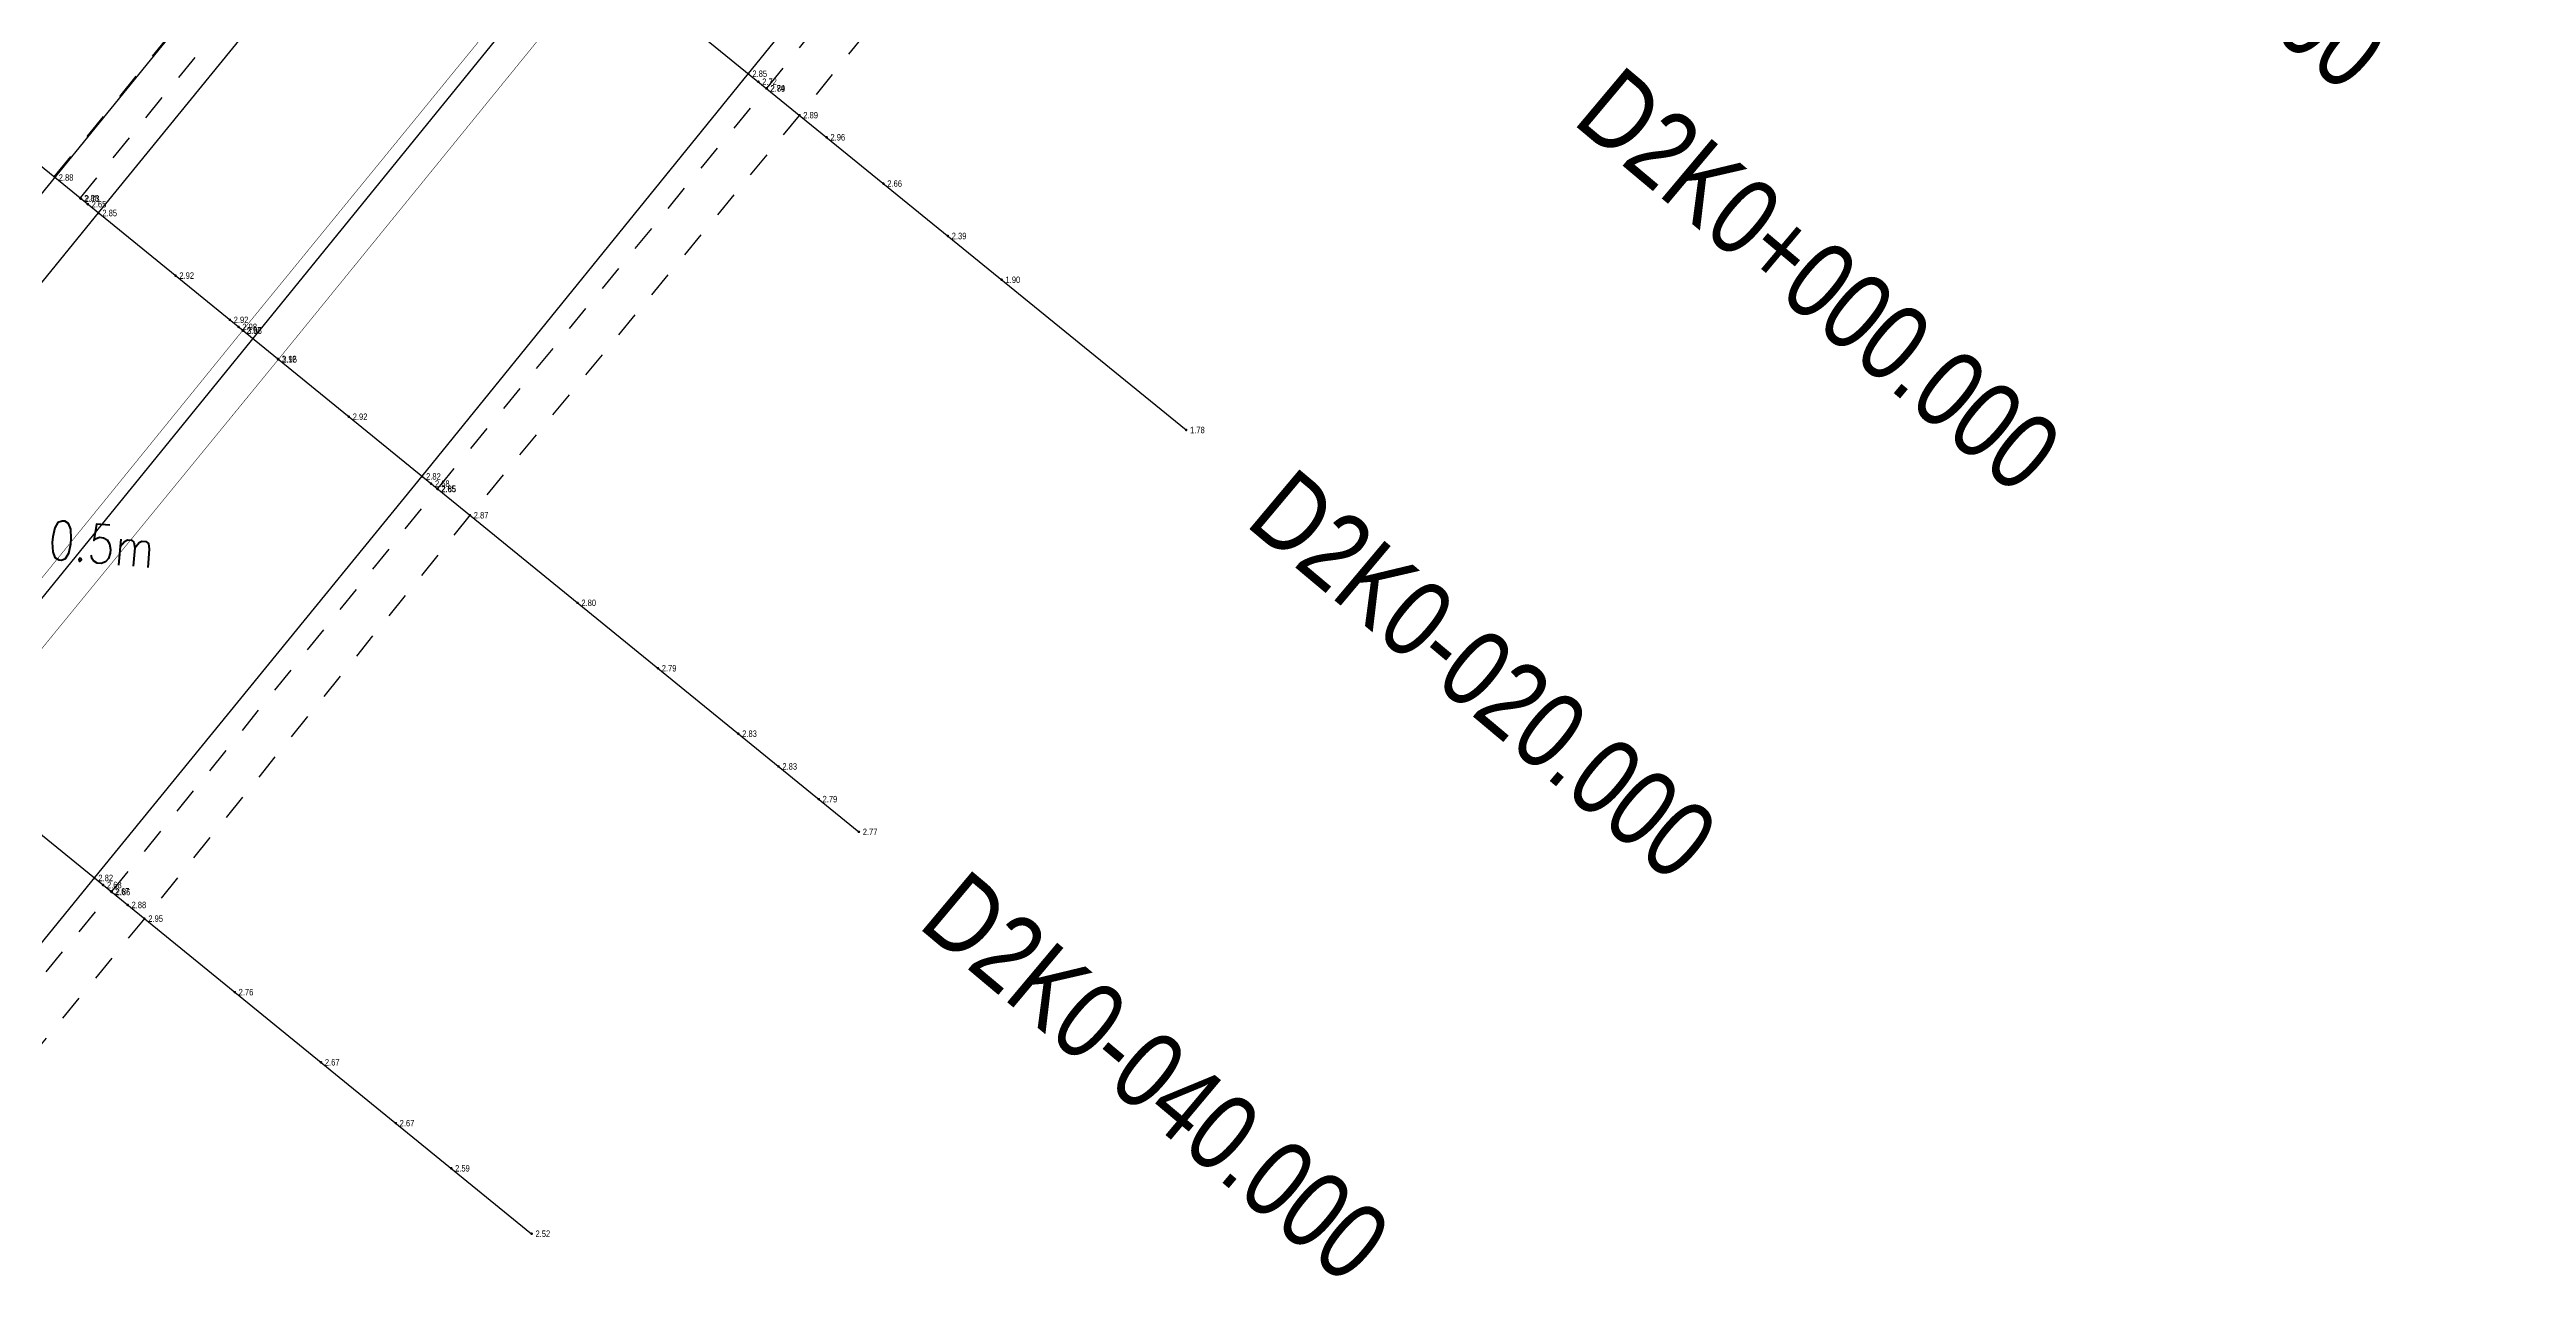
# Model space of a CAD drawing. Header units: metres. Extents: x 570700 to 571606, y 785277 to 786024.
# Drawn here: x 570773.7 to 570869.3, y 785339.4 to 785386.6 of the extents above; entities that cross this region are included whole.
import ezdxf
from ezdxf.enums import TextEntityAlignment as Align

# ---------------------------------------------------------------- set-up
doc = ezdxf.new("R2010")
doc.units = ezdxf.units.M
doc.linetypes.add('X37', pattern=[13, 5, -8])
doc.linetypes.add('X6', pattern=[2, 1, -1])
doc.layers.get('0').update_dxf_attribs({"linetype": 'CONTINUOUS'})
for name, color, linetype in [('DLSS', 4, 'CONTINUOUS'), ('dmx', 7, 'CONTINUOUS'), ('GCD-散点', 1, 'CONTINUOUS'), ('JMD', 6, 'CONTINUOUS'), ('桩号_D3', 2, 'CONTINUOUS'), ('电线悬高等参数', 2, 'CONTINUOUS'), ('道路中线_D2', 7, 'CONTINUOUS')]:
    doc.layers.add(name, color=color, linetype=linetype)
doc.styles.add('EICAD', font='arial.ttf', dxfattribs={"width": 0.8, "height": 2})
doc.styles.get("Standard").update_dxf_attribs({"font": 'rs.shx', "bigfont": 'hztxt.shx'})
doc.linetypes.add('444', pattern='A,4.5,[145,Aaa.SHX,S=1,R=0,X=0,Y=1],4.5,-0.5,[146,Aaa.SHX,S=1,R=0,X=0,Y=0],-0.5', length=10)

# ---------------------------------------------------------------- blocks, each defined once
blk = doc.blocks.new('GC200')
at = {"linetype": 'Continuous', "const_width": 0.2, "flags": 128}
blk.add_lwpolyline([(-0.1, 0, 1), (0.1, 0, 1)], format="xyb", close=True, dxfattribs=at)

msp = doc.modelspace()

# ---------------------------------------------------------------- linework, layer by layer
at = {"layer": 'DLSS', "linetype": 'Continuous', "flags": 128}
for points, elevation in [([(570724.531, 785317.86), (570737.382, 785334.051), (570750.278, 785349.349), (570762.947, 785364.822), (570775.583, 785380.343), (570788.221, 785395.855), (570800.987, 785411.231), (570813.553, 785426.815), (570826.201, 785442.285), (570838.888, 785457.757), (570851.653, 785473.134), (570864.391, 785488.576), (570877.15, 785503.975), (570889.765, 785519.49), (570902.46, 785534.915), (570915.083, 785550.46), (570926.944, 785564.835)], 2.693), ([(570737.847, 785307.931), (570750.229, 785323.639), (570763.847, 785340.447), (570775.434, 785354.687), (570788.07, 785370.175), (570800.66, 785385.716), (570813.264, 785401.247), (570825.801, 785416.821), (570838.452, 785432.306), (570851.109, 785447.802), (570863.748, 785463.292), (570876.286, 785478.86), (570888.439, 785494.759), (570901.047, 785510.308), (570913.706, 785525.786), (570926.32, 785541.298), (570935.871, 785553.129)], 2.713)]:
    msp.add_lwpolyline(points, dxfattribs=dict(at, elevation=elevation))
at = {"layer": 'DLSS', "linetype": 'X37', "const_width": 0.02, "flags": 128}
for points, elevation in [([(570730.628, 785313.772), (570768.545, 785360.274), (570781.143, 785375.807), (570793.79, 785391.3), (570806.425, 785406.804), (570819.129, 785422.251), (570831.683, 785437.821), (570856.957, 785468.824), (570869.599, 785484.322), (570882.258, 785499.796), (570894.821, 785515.368), (570932.697, 785561.902)], 2.94), ([(570731.921, 785312.72), (570769.857, 785359.205), (570782.518, 785374.687), (570795.136, 785390.205), (570807.739, 785405.734), (570820.375, 785421.242), (570832.979, 785436.766), (570858.176, 785467.832), (570870.89, 785483.271), (570883.463, 785498.813), (570896.152, 785514.284), (570933.969, 785560.866)], 2.92)]:
    msp.add_lwpolyline(points, dxfattribs=dict(at, elevation=elevation))
at = {"layer": 'DLSS', "linetype": 'X6', "flags": 128}
for points in [[(570750.766, 785323.189), (570763.402, 785338.684), (570776.096, 785354.143), (570788.797, 785369.853), (570801.374, 785385.163), (570813.894, 785400.723), (570826.537, 785416.234), (570839.211, 785431.684), (570851.859, 785447.192), (570864.417, 785462.745), (570877.097, 785478.202), (570889.052, 785494.258), (570901.714, 785509.763), (570914.345, 785525.264), (570926.947, 785540.821)], [(570928.191, 785539.783), (570915.356, 785524.447), (570902.855, 785508.838), (570890.469, 785493.141), (570878.342, 785477.183), (570865.588, 785461.805), (570853.056, 785446.224), (570840.524, 785430.652), (570827.795, 785415.198), (570815.178, 785399.69), (570802.612, 785384.102), (570789.991, 785368.777), (570777.681, 785353.511), (570764.644, 785337.641), (570751.969, 785322.215)], [(570773.872, 785381.738), (570799.17, 785412.758), (570811.704, 785428.305), (570824.393, 785443.753)], [(570774.879, 785380.916), (570800.18, 785411.939), (570812.712, 785427.484), (570825.398, 785442.928)]]:
    msp.add_lwpolyline(points, dxfattribs=at)
at = {"layer": 'dmx'}
for p, q in [((570763.258, 785416.158), (570817.542, 785371.963)), ((570750.631, 785400.648), (570804.915, 785356.453)), ((570738.003, 785385.138), (570792.288, 785340.943))]:
    msp.add_line(p, q, dxfattribs=at)
at = {"layer": 'JMD', "linetype": '444', "flags": 128}
msp.add_lwpolyline([(570756.287, 785344.476), (570768.919, 785359.97), (570792.864, 785389.443), (570794.893, 785390.664), (570840.349, 785446.525)], dxfattribs=at)
at = {"layer": '道路中线_D2', "color": 4}
msp.add_line((570723.387, 785319.668), (570958.491, 785608.445), dxfattribs=at)

# ---------------------------------------------------------------- block references
at = {"layer": 'GCD-散点'}
ref = msp.add_blockref('GC200', (570800.656, 785385.711, 2.845), dxfattribs=dict(at, xscale=0.25, yscale=0.25, zscale=0.25))
ref.add_attrib('height', '2.85', dxfattribs={"height": 0.25, "style": 'EICAD', "width": 0.8}).set_placement((570800.806, 785385.711, 2.845), align=Align.MIDDLE_LEFT)
ref = msp.add_blockref('GC200', (570801.034, 785385.403, 2.719), dxfattribs=dict(at, xscale=0.25, yscale=0.25, zscale=0.25))
ref.add_attrib('height', '2.72', dxfattribs={"height": 0.25, "style": 'EICAD', "width": 0.8}).set_placement((570801.184, 785385.403, 2.719), align=Align.MIDDLE_LEFT)
ref = msp.add_blockref('GC200', (570801.347, 785385.148, 2.74), dxfattribs=dict(at, xscale=0.25, yscale=0.25, zscale=0.25))
ref.add_attrib('height', '2.74', dxfattribs={"height": 0.25, "style": 'EICAD', "width": 0.8}).set_placement((570801.497, 785385.148), align=Align.MIDDLE_LEFT)
ref = msp.add_blockref('GC200', (570801.356, 785385.141, 2.889), dxfattribs=dict(at, xscale=0.25, yscale=0.25, zscale=0.25))
ref.add_attrib('height', '2.89', dxfattribs={"height": 0.25, "style": 'EICAD', "width": 0.8}).set_placement((570801.506, 785385.141, 2.889), align=Align.MIDDLE_LEFT)
ref = msp.add_blockref('GC200', (570802.62, 785384.112, 2.89), dxfattribs=dict(at, xscale=0.25, yscale=0.25, zscale=0.25))
ref.add_attrib('height', '2.89', dxfattribs={"height": 0.25, "style": 'EICAD', "width": 0.8}).set_placement((570802.77, 785384.112, 2.89), align=Align.MIDDLE_LEFT)
ref = msp.add_blockref('GC200', (570803.668, 785383.259, 2.964), dxfattribs=dict(at, xscale=0.25, yscale=0.25, zscale=0.25))
ref.add_attrib('height', '2.96', dxfattribs={"height": 0.25, "style": 'EICAD', "width": 0.8}).set_placement((570803.818, 785383.259, 2.964), align=Align.MIDDLE_LEFT)
ref = msp.add_blockref('GC200', (570773.895, 785381.707, 2.88), dxfattribs=dict(at, xscale=0.25, yscale=0.25, zscale=0.25))
ref.add_attrib('height', '2.88', dxfattribs={"height": 0.25, "style": 'EICAD', "width": 0.8}).set_placement((570774.045, 785381.707), align=Align.MIDDLE_LEFT)
ref = msp.add_blockref('GC200', (570805.861, 785381.473, 2.66), dxfattribs=dict(at, xscale=0.25, yscale=0.25, zscale=0.25))
ref.add_attrib('height', '2.66', dxfattribs={"height": 0.25, "style": 'EICAD', "width": 0.8}).set_placement((570806.011, 785381.473, 2.66), align=Align.MIDDLE_LEFT)
ref = msp.add_blockref('GC200', (570774.874, 785380.91, 2.878), dxfattribs=dict(at, xscale=0.25, yscale=0.25, zscale=0.25))
ref.add_attrib('height', '2.88', dxfattribs={"height": 0.25, "style": 'EICAD', "width": 0.8}).set_placement((570775.024, 785380.91, 2.878), align=Align.MIDDLE_LEFT)
ref = msp.add_blockref('GC200', (570774.903, 785380.887, 2.727), dxfattribs=dict(at, xscale=0.25, yscale=0.25, zscale=0.25))
ref.add_attrib('height', '2.73', dxfattribs={"height": 0.25, "style": 'EICAD', "width": 0.8}).set_placement((570775.053, 785380.887, 2.727), align=Align.MIDDLE_LEFT)
ref = msp.add_blockref('GC200', (570775.163, 785380.676, 2.652), dxfattribs=dict(at, xscale=0.25, yscale=0.25, zscale=0.25))
ref.add_attrib('height', '2.65', dxfattribs={"height": 0.25, "style": 'EICAD', "width": 0.8}).set_placement((570775.313, 785380.676, 2.652), align=Align.MIDDLE_LEFT)
ref = msp.add_blockref('GC200', (570775.578, 785380.337, 2.854), dxfattribs=dict(at, xscale=0.25, yscale=0.25, zscale=0.25))
ref.add_attrib('height', '2.85', dxfattribs={"height": 0.25, "style": 'EICAD', "width": 0.8}).set_placement((570775.728, 785380.337, 2.854), align=Align.MIDDLE_LEFT)
ref = msp.add_blockref('GC200', (570808.346, 785379.45, 2.391), dxfattribs=dict(at, xscale=0.25, yscale=0.25, zscale=0.25))
ref.add_attrib('height', '2.39', dxfattribs={"height": 0.25, "style": 'EICAD', "width": 0.8}).set_placement((570808.496, 785379.45, 2.391), align=Align.MIDDLE_LEFT)
ref = msp.add_blockref('GC200', (570778.547, 785377.921, 2.924), dxfattribs=dict(at, xscale=0.25, yscale=0.25, zscale=0.25))
ref.add_attrib('height', '2.92', dxfattribs={"height": 0.25, "style": 'EICAD', "width": 0.8}).set_placement((570778.697, 785377.921, 2.924), align=Align.MIDDLE_LEFT)
ref = msp.add_blockref('GC200', (570810.422, 785377.76, 1.902), dxfattribs=dict(at, xscale=0.25, yscale=0.25, zscale=0.25))
ref.add_attrib('height', '1.90', dxfattribs={"height": 0.25, "style": 'EICAD', "width": 0.8}).set_placement((570810.572, 785377.76, 1.902), align=Align.MIDDLE_LEFT)
ref = msp.add_blockref('GC200', (570780.645, 785376.213, 2.916), dxfattribs=dict(at, xscale=0.25, yscale=0.25, zscale=0.25))
ref.add_attrib('height', '2.92', dxfattribs={"height": 0.25, "style": 'EICAD', "width": 0.8}).set_placement((570780.795, 785376.213, 2.916), align=Align.MIDDLE_LEFT)
ref = msp.add_blockref('GC200', (570780.978, 785375.941, 2.976), dxfattribs=dict(at, xscale=0.25, yscale=0.25, zscale=0.25))
ref.add_attrib('height', '2.98', dxfattribs={"height": 0.25, "style": 'EICAD', "width": 0.8}).set_placement((570781.128, 785375.941, 2.976), align=Align.MIDDLE_LEFT)
ref = msp.add_blockref('GC200', (570781.143, 785375.807, 2.967), dxfattribs=dict(at, xscale=0.25, yscale=0.25, zscale=0.25))
ref.add_attrib('height', '2.97', dxfattribs={"height": 0.25, "style": 'EICAD', "width": 0.8}).set_placement((570781.293, 785375.807, 2.967), align=Align.MIDDLE_LEFT)
ref = msp.add_blockref('GC200', (570781.165, 785375.789, 3.05), dxfattribs=dict(at, xscale=0.25, yscale=0.25, zscale=0.25))
ref.add_attrib('height', '3.05', dxfattribs={"height": 0.25, "style": 'EICAD', "width": 0.8}).set_placement((570781.315, 785375.789), align=Align.MIDDLE_LEFT)
ref = msp.add_blockref('GC200', (570782.499, 785374.703, 3.12), dxfattribs=dict(at, xscale=0.25, yscale=0.25, zscale=0.25))
ref.add_attrib('height', '3.12', dxfattribs={"height": 0.25, "style": 'EICAD', "width": 0.8}).set_placement((570782.649, 785374.703), align=Align.MIDDLE_LEFT)
ref = msp.add_blockref('GC200', (570782.518, 785374.687, 2.956), dxfattribs=dict(at, xscale=0.25, yscale=0.25, zscale=0.25))
ref.add_attrib('height', '2.96', dxfattribs={"height": 0.25, "style": 'EICAD', "width": 0.8}).set_placement((570782.668, 785374.687, 2.956), align=Align.MIDDLE_LEFT)
ref = msp.add_blockref('GC200', (570785.237, 785372.474, 2.916), dxfattribs=dict(at, xscale=0.25, yscale=0.25, zscale=0.25))
ref.add_attrib('height', '2.92', dxfattribs={"height": 0.25, "style": 'EICAD', "width": 0.8}).set_placement((570785.387, 785372.474, 2.916), align=Align.MIDDLE_LEFT)
ref = msp.add_blockref('GC200', (570817.542, 785371.963, 1.78), dxfattribs=dict(at, xscale=0.25, yscale=0.25, zscale=0.25))
ref.add_attrib('height', '1.78', dxfattribs={"height": 0.25, "style": 'EICAD', "width": 0.8}).set_placement((570817.692, 785371.963), align=Align.MIDDLE_LEFT)
ref = msp.add_blockref('GC200', (570788.066, 785370.17, 2.818), dxfattribs=dict(at, xscale=0.25, yscale=0.25, zscale=0.25))
ref.add_attrib('height', '2.82', dxfattribs={"height": 0.25, "style": 'EICAD', "width": 0.8}).set_placement((570788.216, 785370.17, 2.818), align=Align.MIDDLE_LEFT)
ref = msp.add_blockref('GC200', (570788.408, 785369.892, 2.684), dxfattribs=dict(at, xscale=0.25, yscale=0.25, zscale=0.25))
ref.add_attrib('height', '2.68', dxfattribs={"height": 0.25, "style": 'EICAD', "width": 0.8}).set_placement((570788.558, 785369.892, 2.684), align=Align.MIDDLE_LEFT)
ref = msp.add_blockref('GC200', (570788.646, 785369.698, 2.65), dxfattribs=dict(at, xscale=0.25, yscale=0.25, zscale=0.25))
ref.add_attrib('height', '2.65', dxfattribs={"height": 0.25, "style": 'EICAD', "width": 0.8}).set_placement((570788.796, 785369.698), align=Align.MIDDLE_LEFT)
ref = msp.add_blockref('GC200', (570788.661, 785369.686, 2.852), dxfattribs=dict(at, xscale=0.25, yscale=0.25, zscale=0.25))
ref.add_attrib('height', '2.85', dxfattribs={"height": 0.25, "style": 'EICAD', "width": 0.8}).set_placement((570788.811, 785369.686, 2.852), align=Align.MIDDLE_LEFT)
ref = msp.add_blockref('GC200', (570789.906, 785368.673, 2.868), dxfattribs=dict(at, xscale=0.25, yscale=0.25, zscale=0.25))
ref.add_attrib('height', '2.87', dxfattribs={"height": 0.25, "style": 'EICAD', "width": 0.8}).set_placement((570790.056, 785368.673, 2.868), align=Align.MIDDLE_LEFT)
ref = msp.add_blockref('GC200', (570794.058, 785365.292, 2.8), dxfattribs=dict(at, xscale=0.25, yscale=0.25, zscale=0.25))
ref.add_attrib('height', '2.80', dxfattribs={"height": 0.25, "style": 'EICAD', "width": 0.8}).set_placement((570794.208, 785365.292, 2.8), align=Align.MIDDLE_LEFT)
ref = msp.add_blockref('GC200', (570797.16, 785362.767, 2.786), dxfattribs=dict(at, xscale=0.25, yscale=0.25, zscale=0.25))
ref.add_attrib('height', '2.79', dxfattribs={"height": 0.25, "style": 'EICAD', "width": 0.8}).set_placement((570797.31, 785362.767, 2.786), align=Align.MIDDLE_LEFT)
ref = msp.add_blockref('GC200', (570800.262, 785360.241, 2.834), dxfattribs=dict(at, xscale=0.25, yscale=0.25, zscale=0.25))
ref.add_attrib('height', '2.83', dxfattribs={"height": 0.25, "style": 'EICAD', "width": 0.8}).set_placement((570800.412, 785360.241, 2.834), align=Align.MIDDLE_LEFT)
ref = msp.add_blockref('GC200', (570801.813, 785358.978, 2.825), dxfattribs=dict(at, xscale=0.25, yscale=0.25, zscale=0.25))
ref.add_attrib('height', '2.83', dxfattribs={"height": 0.25, "style": 'EICAD', "width": 0.8}).set_placement((570801.963, 785358.978, 2.825), align=Align.MIDDLE_LEFT)
ref = msp.add_blockref('GC200', (570803.364, 785357.716, 2.786), dxfattribs=dict(at, xscale=0.25, yscale=0.25, zscale=0.25))
ref.add_attrib('height', '2.79', dxfattribs={"height": 0.25, "style": 'EICAD', "width": 0.8}).set_placement((570803.514, 785357.716, 2.786), align=Align.MIDDLE_LEFT)
ref = msp.add_blockref('GC200', (570804.915, 785356.453, 2.77), dxfattribs=dict(at, xscale=0.25, yscale=0.25, zscale=0.25))
ref.add_attrib('height', '2.77', dxfattribs={"height": 0.25, "style": 'EICAD', "width": 0.8}).set_placement((570805.065, 785356.453), align=Align.MIDDLE_LEFT)
ref = msp.add_blockref('GC200', (570775.423, 785354.674, 2.823), dxfattribs=dict(at, xscale=0.25, yscale=0.25, zscale=0.25))
ref.add_attrib('height', '2.82', dxfattribs={"height": 0.25, "style": 'EICAD', "width": 0.8}).set_placement((570775.573, 785354.674, 2.823), align=Align.MIDDLE_LEFT)
ref = msp.add_blockref('GC200', (570775.755, 785354.403, 2.675), dxfattribs=dict(at, xscale=0.25, yscale=0.25, zscale=0.25))
ref.add_attrib('height', '2.68', dxfattribs={"height": 0.25, "style": 'EICAD', "width": 0.8}).set_placement((570775.905, 785354.403, 2.675), align=Align.MIDDLE_LEFT)
ref = msp.add_blockref('GC200', (570776.058, 785354.156, 2.67), dxfattribs=dict(at, xscale=0.25, yscale=0.25, zscale=0.25))
ref.add_attrib('height', '2.67', dxfattribs={"height": 0.25, "style": 'EICAD', "width": 0.8}).set_placement((570776.208, 785354.156), align=Align.MIDDLE_LEFT)
ref = msp.add_blockref('GC200', (570776.087, 785354.133, 2.86), dxfattribs=dict(at, xscale=0.25, yscale=0.25, zscale=0.25))
ref.add_attrib('height', '2.86', dxfattribs={"height": 0.25, "style": 'EICAD', "width": 0.8}).set_placement((570776.237, 785354.133, 2.86), align=Align.MIDDLE_LEFT)
ref = msp.add_blockref('GC200', (570776.702, 785353.632, 2.878), dxfattribs=dict(at, xscale=0.25, yscale=0.25, zscale=0.25))
ref.add_attrib('height', '2.88', dxfattribs={"height": 0.25, "style": 'EICAD', "width": 0.8}).set_placement((570776.852, 785353.632, 2.878), align=Align.MIDDLE_LEFT)
ref = msp.add_blockref('GC200', (570777.35, 785353.105, 2.947), dxfattribs=dict(at, xscale=0.25, yscale=0.25, zscale=0.25))
ref.add_attrib('height', '2.95', dxfattribs={"height": 0.25, "style": 'EICAD', "width": 0.8}).set_placement((570777.5, 785353.105, 2.947), align=Align.MIDDLE_LEFT)
ref = msp.add_blockref('GC200', (570780.835, 785350.267, 2.76), dxfattribs=dict(at, xscale=0.25, yscale=0.25, zscale=0.25))
ref.add_attrib('height', '2.76', dxfattribs={"height": 0.25, "style": 'EICAD', "width": 0.8}).set_placement((570780.985, 785350.267, 2.76), align=Align.MIDDLE_LEFT)
ref = msp.add_blockref('GC200', (570784.162, 785347.559, 2.67), dxfattribs=dict(at, xscale=0.25, yscale=0.25, zscale=0.25))
ref.add_attrib('height', '2.67', dxfattribs={"height": 0.25, "style": 'EICAD', "width": 0.8}).set_placement((570784.312, 785347.559, 2.67), align=Align.MIDDLE_LEFT)
ref = msp.add_blockref('GC200', (570787.047, 785345.21, 2.67), dxfattribs=dict(at, xscale=0.25, yscale=0.25, zscale=0.25))
ref.add_attrib('height', '2.67', dxfattribs={"height": 0.25, "style": 'EICAD', "width": 0.8}).set_placement((570787.197, 785345.21, 2.67), align=Align.MIDDLE_LEFT)
ref = msp.add_blockref('GC200', (570789.186, 785343.469, 2.59), dxfattribs=dict(at, xscale=0.25, yscale=0.25, zscale=0.25))
ref.add_attrib('height', '2.59', dxfattribs={"height": 0.25, "style": 'EICAD', "width": 0.8}).set_placement((570789.336, 785343.469, 2.59), align=Align.MIDDLE_LEFT)
ref = msp.add_blockref('GC200', (570792.288, 785340.943, 2.52), dxfattribs=dict(at, xscale=0.25, yscale=0.25, zscale=0.25))
ref.add_attrib('height', '2.52', dxfattribs={"height": 0.25, "style": 'EICAD', "width": 0.8}).set_placement((570792.438, 785340.943), align=Align.MIDDLE_LEFT)

# ---------------------------------------------------------------- texts
at = {"layer": '桩号_D3', "style": 'EICAD', "width": 0.8}
for s, p in [('D2K0+020.000', (570845.024, 785399.337)), ('D2K0+000.000', (570832.397, 785383.827)), ('D2K0-020.000', (570819.77, 785368.317)), ('D2K0-040.000', (570807.143, 785352.807))]:
    msp.add_text(s, height=3, rotation=320, dxfattribs=at).set_placement(p)
at = {"layer": '电线悬高等参数', "linetype": 'Continuous', "width": 0.8}
msp.add_text('Hanging Height: 10.5m', height=1.5, rotation=355, dxfattribs=at).set_placement((570768.377, 785367.987), align=Align.MIDDLE)

doc.saveas('drawing.dxf')
